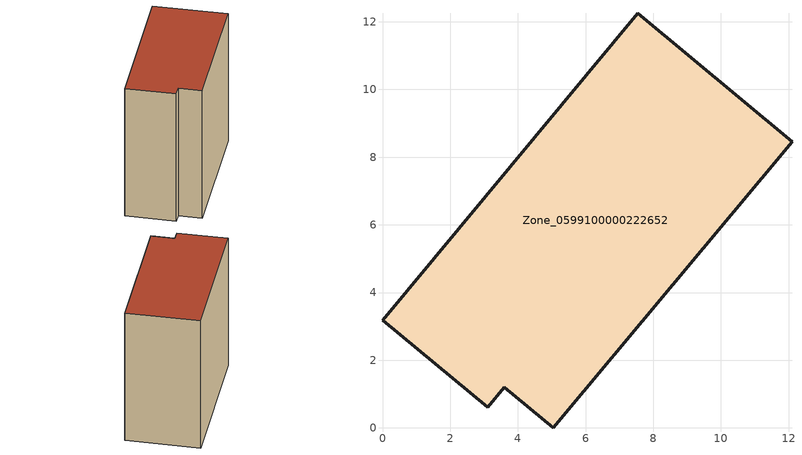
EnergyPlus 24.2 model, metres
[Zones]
Zone_0599100000222652
 floor ground (C_G): 3.6,1.21 3.11,0.61 0,3.18 7.54,12.26 12.1,8.46 5.04,0 z0
 wall outside (C_F): 7.54,12.26 0,3.18 3.11,0.61 3.6,1.21 5.04,0 12.1,8.46 7.54,12.26 z0:11.63
 roof outside (C_R): 5.04,0 12.1,8.46 7.54,12.26 0,3.18 3.11,0.61 3.6,1.21 z11.63
[BUILDING]
Pand.0599100000222652: North Axis=0; Terrain=City; Loads Convergence Tolerance Value=0.04; Temperature Convergence Tolerance Value=0.4; Solar Distribution=FullExterior; Maximum Number of Warmup Days=25; Minimum Number of Warmup Days=1
[Site:Location]
Rotterdam.The.Hague.AP_ZH_NLD Design_Conditions: Latitude=51.96; Longitude=4.45; Time Zone=1; Elevation=-4.5
[SITE:GROUNDTEMPERATURE:BUILDINGSURFACE]
18, 18, 18, 18, 18, 18, 18, 18, 18, 18, 18, 18
[MATERIAL] Thermal Absorptance=0.9; Solar Absorptance=0.7; Visible Absorptance=0.7
Name | Roughness | Thickness | Conductivity | Density | Specific Heat
G.TI.1946 | MediumSmooth | 0.15 | 1 | 540 | 1210
F.TI.1946 | Rough | 0.3 | 0.857143 | 1920 | 840
R.TI.1946 | MediumRough | 0.2 | 0.1 | 1500 | 1000
[CONSTRUCTION]
C_G: G.TI.1946
C_F: F.TI.1946
C_R: R.TI.1946
[ZONE]
Zone_0599100000222652: Type=1; Multiplier=1; Ceiling Height=Autocalculate; Volume=Autocalculate; Floor Area=autocalculate; Part of Total Floor Area=Yes
[ZONEINFILTRATION:DESIGNFLOWRATE]
Infil_Zone_0599100000222652: Zone or ZoneList or Space or SpaceList=Zone_0599100000222652; Schedule=AlwaysOn; Design Flow Rate Calculation Method=Flow/Area; Flow Rate per Floor Area=0.003; Constant Term Coefficient=1; Temperature Term Coefficient=0; Velocity Term Coefficient=0; Velocity Squared Term Coefficient=0
[HVACTEMPLATE:ZONE:IDEALLOADSAIRSYSTEM]
Zone_0599100000222652: Maximum Heating Supply Air Temperature=50; Minimum Cooling Supply Air Temperature=13; Maximum Heating Supply Air Humidity Ratio=0.0156; Minimum Cooling Supply Air Humidity Ratio=0.0077; Heating Limit=NoLimit; Cooling Limit=NoLimit; Dehumidification Control Type=ConstantSensibleHeatRatio; Cooling Sensible Heat Ratio=0.7; Dehumidification Setpoint=60; Humidification Control Type=None; Humidification Setpoint=30; Outdoor Air Method=None; Outdoor Air Flow Rate per Person=0.00944; Outdoor Air Flow Rate per Zone Floor Area=0; Outdoor Air Flow Rate per Zone=0; Demand Controlled Ventilation Type=None; Outdoor Air Economizer Type=NoEconomizer; Heat Recovery Type=None; Sensible Heat Recovery Effectiveness=0.7; Latent Heat Recovery Effectiveness=0.65
[ZONECONTROL:THERMOSTAT]
ThermostatControl_Zone_0599100000222652: Zone or ZoneList=Zone_0599100000222652; Control Type Schedule=DualSetpointControlType; Control 1=Thermostat_Zone_0599100000222652; Temperature Difference Between Cutout And Setpoint=0
[THERMOSTATSETPOINT:DUALSETPOINT]
Thermostat_Zone_0599100000222652: Heating Setpoint Temperature Schedule=HeatingSetpoint_Zone_0599100000222652; Cooling Setpoint Temperature Schedule=CoolingSetpoint_Zone_0599100000222652
[SCHEDULE:COMPACT]
HeatingSetpoint_Zone_0599100000222652: Through: 12/31, For: AllDays, Until: 24:00, 21
CoolingSetpoint_Zone_0599100000222652: Through: 12/31, For: AllDays, Until: 24:00, 24
DualSetpointControlType: Through: 12/31, For: AllDays, Until: 24:00, 4
AlwaysOn: Through: 12/31, For: AllDays, Until: 24:00, 1
